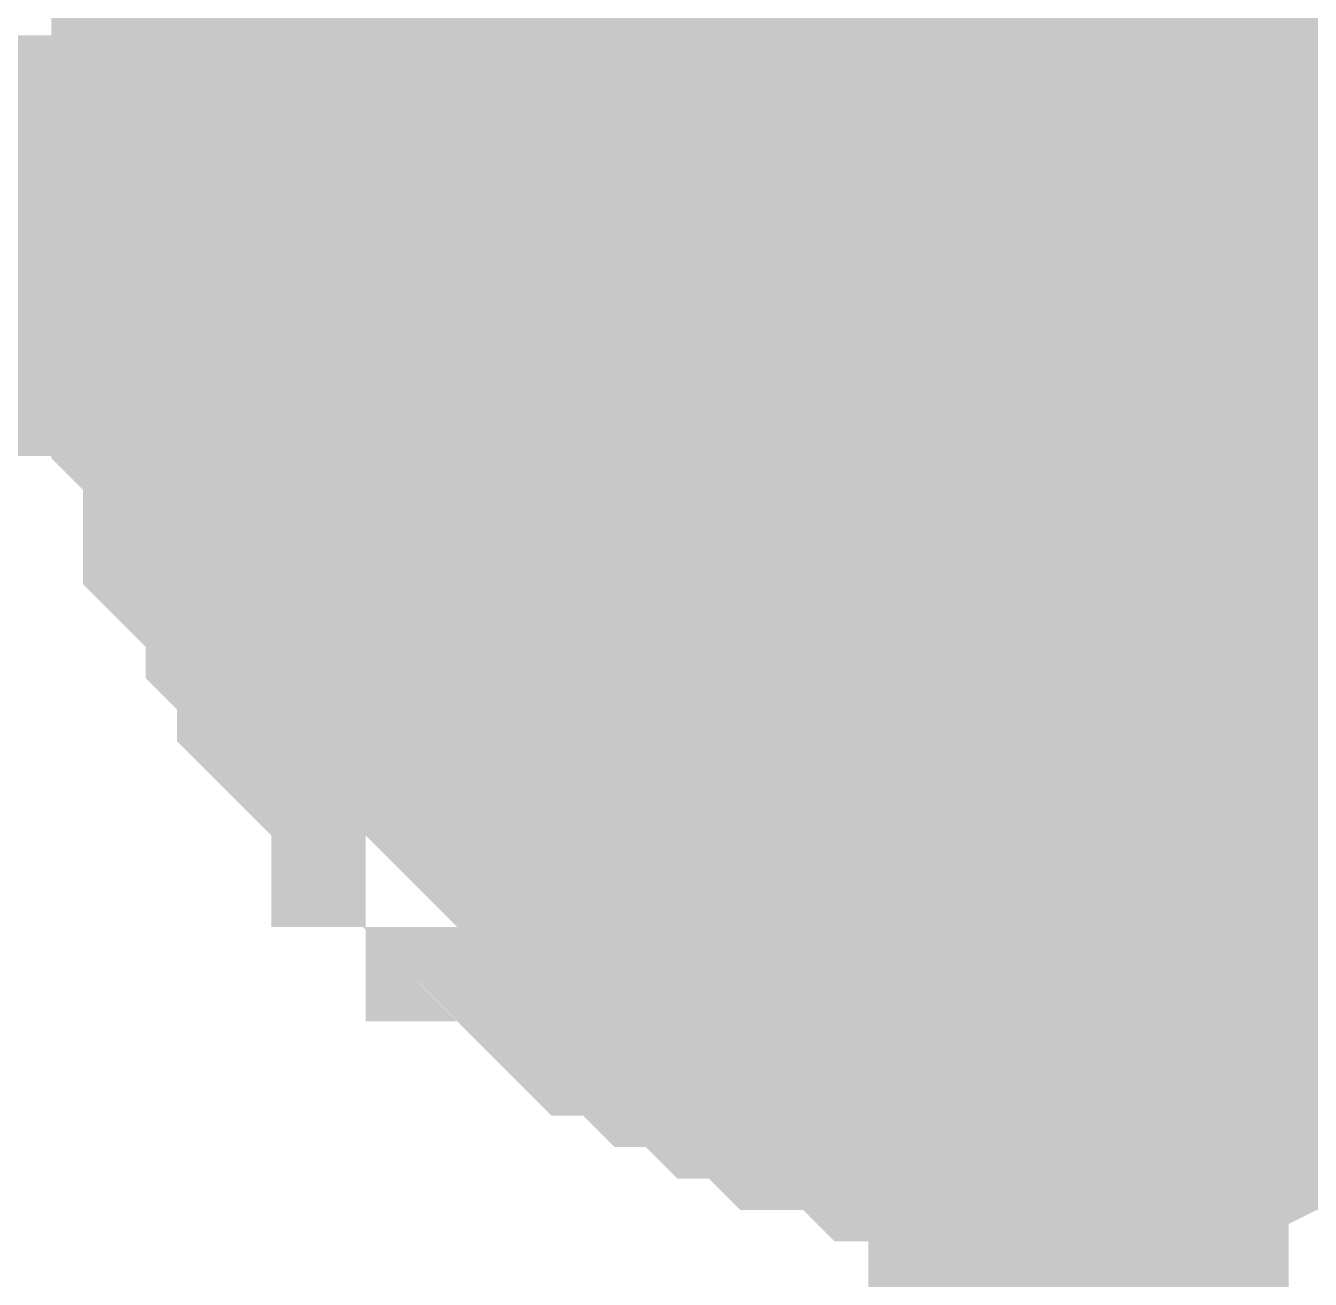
# Model space of a CAD drawing. Header units: millimetres. Extents: x 0 to 800, y 0 to 567.
# Drawn here: x 188.5 to 189.416, y 143.713 to 144.606 of the extents above; entities that cross this region are included whole.
import ezdxf

# ---------------------------------------------------------------- set-up
doc = ezdxf.new("R2010")
doc.units = ezdxf.units.MM
doc.layers.add('Sheet', color=255, linetype='Continuous')

msp = doc.modelspace()

# ---------------------------------------------------------------- linework, layer by layer
at = {"layer": 'Sheet'}
for points, const_width in [([(189.18378, 144.44964), (189.18378, 153.61074), (189.18378, 162.50305), (189.18378, 166.04205), (187.92942, 166.04205)], 0.29972), ([(188.6686, 144.44964), (188.6686, 144.47204), (188.6686, 144.49444), (188.6686, 144.53924), (188.6686, 144.56164), (188.691, 144.58404), (188.691, 144.60643), (188.691, 144.62883), (188.7134, 144.65123), (188.7134, 144.67363), (188.7358, 144.69603), (188.7358, 144.71843), (188.75819, 144.74083), (188.75819, 144.76323)], 0.29972), ([(188.6686, 144.44964), (188.6686, 144.47204), (188.6686, 144.49444), (188.6686, 144.53924), (188.6686, 144.56164), (188.691, 144.58404), (188.691, 144.60643), (188.691, 144.62883), (188.7134, 144.65123), (188.7134, 144.67363), (188.7358, 144.69603), (188.7358, 144.71843), (188.75819, 144.74083), (188.75819, 144.76323)], 0.29972), ([(188.6686, 144.44964), (188.6686, 144.47204), (188.6686, 144.49444), (188.6686, 144.53924), (188.6686, 144.56164), (188.691, 144.58404), (188.691, 144.60643), (188.691, 144.62883), (188.7134, 144.65123), (188.7134, 144.67363), (188.7358, 144.69603), (188.7358, 144.71843), (188.75819, 144.74083), (188.75819, 144.76323)], 0.29972), ([(188.6686, 144.44964), (188.6686, 144.47204), (188.6686, 144.49444), (188.6686, 144.53924), (188.6686, 144.56164), (188.691, 144.58404), (188.691, 144.60643), (188.691, 144.62883), (188.7134, 144.65123), (188.7134, 144.67363), (188.7358, 144.69603), (188.7358, 144.71843), (188.75819, 144.74083), (188.75819, 144.76323)], 0.29972), ([(188.6686, 144.44964), (188.6686, 144.47204), (188.6686, 144.49444), (188.6686, 144.53924), (188.6686, 144.56164), (188.691, 144.58404), (188.691, 144.60643), (188.691, 144.62883), (188.7134, 144.65123), (188.7134, 144.67363), (188.7358, 144.69603), (188.7358, 144.71843), (188.75819, 144.74083), (188.75819, 144.76323)], 0.29972), ([(188.6686, 144.44964), (188.6686, 144.47204), (188.6686, 144.49444), (188.6686, 144.53924), (188.6686, 144.56164), (188.691, 144.58404), (188.691, 144.60643), (188.691, 144.62883), (188.7134, 144.65123), (188.7134, 144.67363), (188.7358, 144.69603), (188.7358, 144.71843), (188.75819, 144.74083), (188.75819, 144.76323)], 0.29972), ([(188.7358, 144.44964), (188.7358, 144.47204), (188.7358, 144.49444), (188.7358, 144.53924), (188.7358, 144.56164), (188.75819, 144.58404), (188.75819, 144.60643), (188.75819, 144.62883), (188.78059, 144.65123), (188.78059, 144.67363), (188.80299, 144.69603), (188.80299, 144.71843), (188.82539, 144.74083), (188.82539, 144.76323)], 0.29972), ([(188.7358, 144.44964), (188.7358, 144.47204), (188.7358, 144.49444), (188.7358, 144.53924), (188.7358, 144.56164), (188.75819, 144.58404), (188.75819, 144.60643), (188.75819, 144.62883), (188.78059, 144.65123), (188.78059, 144.67363), (188.80299, 144.69603), (188.80299, 144.71843), (188.82539, 144.74083), (188.82539, 144.76323)], 0.29972), ([(188.7358, 144.44964), (188.7358, 144.47204), (188.7358, 144.49444), (188.7358, 144.53924), (188.7358, 144.56164), (188.75819, 144.58404), (188.75819, 144.60643), (188.75819, 144.62883), (188.78059, 144.65123), (188.78059, 144.67363), (188.80299, 144.69603), (188.80299, 144.71843), (188.82539, 144.74083), (188.82539, 144.76323)], 0.29972), ([(188.7358, 144.40485), (188.7358, 144.42724), (188.7358, 144.44964), (188.7358, 144.47204), (188.7358, 144.49444), (188.75819, 144.51684), (188.75819, 144.53924), (188.75819, 144.58404), (188.78059, 144.60643), (188.78059, 144.60643), (188.80299, 144.62883), (188.80299, 144.65123), (188.82539, 144.67363), (188.82539, 144.69603), (188.84779, 144.71843), (188.87019, 144.74083), (188.89259, 144.74083), (188.89259, 144.76323)], 0.29972), ([(188.7358, 144.44964), (188.7358, 144.47204), (188.7358, 144.49444), (188.7358, 144.53924), (188.7358, 144.56164), (188.75819, 144.58404), (188.75819, 144.60643), (188.75819, 144.62883), (188.78059, 144.65123), (188.78059, 144.67363), (188.80299, 144.69603), (188.80299, 144.71843), (188.82539, 144.74083), (188.82539, 144.76323)], 0.29972), ([(188.7358, 144.44964), (188.7358, 144.47204), (188.7358, 144.49444), (188.7358, 144.53924), (188.7358, 144.56164), (188.75819, 144.58404), (188.75819, 144.60643), (188.75819, 144.62883), (188.78059, 144.65123), (188.78059, 144.67363), (188.80299, 144.69603), (188.80299, 144.71843), (188.82539, 144.74083), (188.82539, 144.76323)], 0.29972), ([(188.7358, 144.44964), (188.7358, 144.47204), (188.7358, 144.49444), (188.7358, 144.53924), (188.7358, 144.56164), (188.75819, 144.58404), (188.75819, 144.60643), (188.75819, 144.62883), (188.78059, 144.65123), (188.78059, 144.67363), (188.80299, 144.69603), (188.80299, 144.71843), (188.82539, 144.74083), (188.82539, 144.76323)], 0.29972), ([(188.7358, 144.44964), (188.7358, 144.47204), (188.7358, 144.49444), (188.7358, 144.53924), (188.7358, 144.56164), (188.75819, 144.58404), (188.75819, 144.60643), (188.75819, 144.62883), (188.78059, 144.65123), (188.78059, 144.67363), (188.80299, 144.69603), (188.80299, 144.71843), (188.82539, 144.74083), (188.82539, 144.76323)], 0.29972), ([(188.7358, 144.40485), (188.7358, 144.42724), (188.7358, 144.44964), (188.7358, 144.47204), (188.7358, 144.49444), (188.75819, 144.51684), (188.75819, 144.53924), (188.75819, 144.58404), (188.78059, 144.60643), (188.78059, 144.60643), (188.80299, 144.62883), (188.80299, 144.65123), (188.82539, 144.67363), (188.82539, 144.69603), (188.84779, 144.71843), (188.87019, 144.74083), (188.89259, 144.74083), (188.89259, 144.76323)], 0.29972), ([(188.7358, 144.44964), (188.7358, 144.47204), (188.7358, 144.49444), (188.7358, 144.53924), (188.7358, 144.56164), (188.75819, 144.58404), (188.75819, 144.60643), (188.75819, 144.62883), (188.78059, 144.65123), (188.78059, 144.67363), (188.80299, 144.69603), (188.80299, 144.71843), (188.82539, 144.74083), (188.82539, 144.76323)], 0.29972), ([(188.6686, 144.44964), (188.6686, 144.47204), (188.6686, 144.49444), (188.6686, 144.53924), (188.6686, 144.56164), (188.691, 144.58404), (188.691, 144.60643), (188.691, 144.62883), (188.7134, 144.65123), (188.7134, 144.67363)], 0.09906), ([(188.6686, 144.44964), (188.6686, 144.47204), (188.6686, 144.49444), (188.6686, 144.53924), (188.6686, 144.56164), (188.691, 144.58404), (188.691, 144.60643), (188.691, 144.62883), (188.7134, 144.65123), (188.7134, 144.67363)], 0.09906), ([(188.6686, 144.44964), (188.6686, 144.47204), (188.6686, 144.49444), (188.6686, 144.53924), (188.6686, 144.56164), (188.691, 144.58404), (188.691, 144.60643), (188.691, 144.62883), (188.7134, 144.65123), (188.7134, 144.67363)], 0.09906), ([(188.6686, 144.44964), (188.6686, 144.47204), (188.6686, 144.49444), (188.6686, 144.53924), (188.6686, 144.56164), (188.691, 144.58404), (188.691, 144.60643), (188.691, 144.62883), (188.7134, 144.65123), (188.7134, 144.67363)], 0.09906), ([(188.6686, 144.44964), (188.6686, 144.47204), (188.6686, 144.49444), (188.6686, 144.53924), (188.6686, 144.56164), (188.691, 144.58404), (188.691, 144.60643), (188.691, 144.62883), (188.7134, 144.65123), (188.7134, 144.67363)], 0.09906), ([(188.6686, 144.44964), (188.6686, 144.47204), (188.6686, 144.49444), (188.6686, 144.53924), (188.6686, 144.56164), (188.691, 144.58404), (188.691, 144.60643), (188.691, 144.62883), (188.7134, 144.65123), (188.7134, 144.67363)], 0.09906), ([(188.7358, 144.44964), (188.7358, 144.47204), (188.7358, 144.49444), (188.7358, 144.53924), (188.7358, 144.56164), (188.75819, 144.58404), (188.75819, 144.60643), (188.75819, 144.62883), (188.78059, 144.65123), (188.78059, 144.67363)], 0.09906), ([(188.7358, 144.44964), (188.7358, 144.47204), (188.7358, 144.49444), (188.7358, 144.53924), (188.7358, 144.56164), (188.75819, 144.58404), (188.75819, 144.60643), (188.75819, 144.62883), (188.78059, 144.65123), (188.78059, 144.67363)], 0.09906), ([(188.7358, 144.44964), (188.7358, 144.47204), (188.7358, 144.49444), (188.7358, 144.53924), (188.7358, 144.56164), (188.75819, 144.58404), (188.75819, 144.60643), (188.75819, 144.62883), (188.78059, 144.65123), (188.78059, 144.67363)], 0.09906), ([(188.7358, 144.40485), (188.7358, 144.42724), (188.7358, 144.44964), (188.7358, 144.47204), (188.7358, 144.49444), (188.75819, 144.51684), (188.75819, 144.53924), (188.75819, 144.58404), (188.78059, 144.60643), (188.78059, 144.60643), (188.80299, 144.62883), (188.80299, 144.65123), (188.82539, 144.67363)], 0.09906), ([(188.7358, 144.44964), (188.7358, 144.47204), (188.7358, 144.49444), (188.7358, 144.53924), (188.7358, 144.56164), (188.75819, 144.58404), (188.75819, 144.60643), (188.75819, 144.62883), (188.78059, 144.65123), (188.78059, 144.67363)], 0.09906), ([(188.7358, 144.44964), (188.7358, 144.47204), (188.7358, 144.49444), (188.7358, 144.53924), (188.7358, 144.56164), (188.75819, 144.58404), (188.75819, 144.60643), (188.75819, 144.62883), (188.78059, 144.65123), (188.78059, 144.67363)], 0.09906), ([(188.7358, 144.44964), (188.7358, 144.47204), (188.7358, 144.49444), (188.7358, 144.53924), (188.7358, 144.56164), (188.75819, 144.58404), (188.75819, 144.60643), (188.75819, 144.62883), (188.78059, 144.65123), (188.78059, 144.67363)], 0.09906), ([(188.7358, 144.44964), (188.7358, 144.47204), (188.7358, 144.49444), (188.7358, 144.53924), (188.7358, 144.56164), (188.75819, 144.58404), (188.75819, 144.60643), (188.75819, 144.62883), (188.78059, 144.65123), (188.78059, 144.67363)], 0.09906), ([(188.7358, 144.40485), (188.7358, 144.42724), (188.7358, 144.44964), (188.7358, 144.47204), (188.7358, 144.49444), (188.75819, 144.51684), (188.75819, 144.53924), (188.75819, 144.58404), (188.78059, 144.60643), (188.78059, 144.60643), (188.80299, 144.62883), (188.80299, 144.65123), (188.82539, 144.67363)], 0.09906), ([(188.7358, 144.44964), (188.7358, 144.47204), (188.7358, 144.49444), (188.7358, 144.53924), (188.7358, 144.56164), (188.75819, 144.58404), (188.75819, 144.60643), (188.75819, 144.62883), (188.78059, 144.65123), (188.78059, 144.67363)], 0.09906), ([(187.21265, 144.51684), (187.21265, 144.44964), (189.18378, 144.44964)], 0.29972), ([(189.18378, 143.95687), (189.16138, 143.95687), (189.13898, 143.95687), (189.09418, 143.95687), (189.07178, 143.95687), (189.04938, 143.97927), (189.02698, 143.97927), (189.00459, 143.97927), (188.98219, 144.00167), (188.95979, 144.00167), (188.93739, 144.02407), (188.91499, 144.02407), (188.89259, 144.04647), (188.87019, 144.04647), (188.84779, 144.06886), (188.82539, 144.09126), (188.82539, 144.11366), (188.80299, 144.11366), (188.78059, 144.13606), (188.75819, 144.15846), (188.75819, 144.18086), (188.7358, 144.20326), (188.7358, 144.22566), (188.7134, 144.24805), (188.7134, 144.24805), (188.691, 144.27045), (188.691, 144.31525), (188.691, 144.33765), (188.6686, 144.36005), (188.6686, 144.38245), (188.6686, 144.40485), (188.6686, 144.42724), (188.6686, 144.44964)], 0.29972), ([(188.6686, 144.44964), (188.6686, 144.44964)], 0.29972), ([(189.18378, 143.95687), (189.16138, 143.95687), (189.13898, 143.95687), (189.09418, 143.95687), (189.07178, 143.95687), (189.04938, 143.97927), (189.02698, 143.97927), (189.00459, 143.97927), (188.98219, 144.00167), (188.95979, 144.00167), (188.93739, 144.02407), (188.91499, 144.02407), (188.89259, 144.04647), (188.87019, 144.04647), (188.84779, 144.06886), (188.82539, 144.09126), (188.82539, 144.11366), (188.80299, 144.11366), (188.78059, 144.13606), (188.75819, 144.15846), (188.75819, 144.18086), (188.7358, 144.20326), (188.7358, 144.22566), (188.7134, 144.24805), (188.7134, 144.24805), (188.691, 144.27045), (188.691, 144.31525), (188.691, 144.33765), (188.6686, 144.36005), (188.6686, 144.38245), (188.6686, 144.40485), (188.6686, 144.42724), (188.6686, 144.44964)], 0.29972), ([(188.6686, 144.44964), (188.6686, 144.44964)], 0.29972), ([(189.18378, 143.95687), (189.16138, 143.95687), (189.13898, 143.95687), (189.09418, 143.95687), (189.07178, 143.95687), (189.04938, 143.97927), (189.02698, 143.97927), (189.00459, 143.97927), (188.98219, 144.00167), (188.95979, 144.00167), (188.93739, 144.02407), (188.91499, 144.02407), (188.89259, 144.04647), (188.87019, 144.04647), (188.84779, 144.06886), (188.82539, 144.09126), (188.82539, 144.11366), (188.80299, 144.11366), (188.78059, 144.13606), (188.75819, 144.15846), (188.75819, 144.18086), (188.7358, 144.20326), (188.7358, 144.22566), (188.7134, 144.24805), (188.7134, 144.24805), (188.691, 144.27045), (188.691, 144.31525), (188.691, 144.33765), (188.6686, 144.36005), (188.6686, 144.38245), (188.6686, 144.40485), (188.6686, 144.42724), (188.6686, 144.44964)], 0.29972), ([(188.6686, 144.44964), (188.6686, 144.44964)], 0.29972), ([(189.18378, 143.95687), (189.16138, 143.95687), (189.13898, 143.95687), (189.09418, 143.95687), (189.07178, 143.95687), (189.04938, 143.97927), (189.02698, 143.97927), (189.00459, 143.97927), (188.98219, 144.00167), (188.95979, 144.00167), (188.93739, 144.02407), (188.91499, 144.02407), (188.89259, 144.04647), (188.87019, 144.04647), (188.84779, 144.06886), (188.82539, 144.09126), (188.82539, 144.11366), (188.80299, 144.11366), (188.78059, 144.13606), (188.75819, 144.15846), (188.75819, 144.18086), (188.7358, 144.20326), (188.7358, 144.22566), (188.7134, 144.24805), (188.7134, 144.24805), (188.691, 144.27045), (188.691, 144.31525), (188.691, 144.33765), (188.6686, 144.36005), (188.6686, 144.38245), (188.6686, 144.40485), (188.6686, 144.42724), (188.6686, 144.44964)], 0.29972), ([(188.6686, 144.44964), (188.6686, 144.44964)], 0.29972), ([(189.18378, 143.95687), (189.16138, 143.95687), (189.13898, 143.95687), (189.09418, 143.95687), (189.07178, 143.95687), (189.04938, 143.97927), (189.02698, 143.97927), (189.00459, 143.97927), (188.98219, 144.00167), (188.95979, 144.00167), (188.93739, 144.02407), (188.91499, 144.02407), (188.89259, 144.04647), (188.87019, 144.04647), (188.84779, 144.06886), (188.82539, 144.09126), (188.82539, 144.11366), (188.80299, 144.11366), (188.78059, 144.13606), (188.75819, 144.15846), (188.75819, 144.18086), (188.7358, 144.20326), (188.7358, 144.22566), (188.7134, 144.24805), (188.7134, 144.24805), (188.691, 144.27045), (188.691, 144.31525), (188.691, 144.33765), (188.6686, 144.36005), (188.6686, 144.38245), (188.6686, 144.40485), (188.6686, 144.42724), (188.6686, 144.44964)], 0.29972), ([(188.6686, 144.44964), (188.6686, 144.44964)], 0.29972), ([(189.18378, 143.95687), (189.16138, 143.95687), (189.13898, 143.95687), (189.09418, 143.95687), (189.07178, 143.95687), (189.04938, 143.97927), (189.02698, 143.97927), (189.00459, 143.97927), (188.98219, 144.00167), (188.95979, 144.00167), (188.93739, 144.02407), (188.91499, 144.02407), (188.89259, 144.04647), (188.87019, 144.04647), (188.84779, 144.06886), (188.82539, 144.09126), (188.82539, 144.11366), (188.80299, 144.11366), (188.78059, 144.13606), (188.75819, 144.15846), (188.75819, 144.18086), (188.7358, 144.20326), (188.7358, 144.22566), (188.7134, 144.24805), (188.7134, 144.24805), (188.691, 144.27045), (188.691, 144.31525), (188.691, 144.33765), (188.6686, 144.36005), (188.6686, 144.38245), (188.6686, 144.40485), (188.6686, 144.42724), (188.6686, 144.44964)], 0.29972), ([(188.6686, 144.44964), (188.6686, 144.44964)], 0.29972), ([(189.25098, 143.95687), (189.22858, 143.95687), (189.20618, 143.95687), (189.16138, 143.95687), (189.13898, 143.95687), (189.11658, 143.97927), (189.09418, 143.97927), (189.07178, 143.97927), (189.04938, 144.00167), (189.02698, 144.00167), (189.00459, 144.02407), (188.98219, 144.02407), (188.95979, 144.04647), (188.93739, 144.04647), (188.91499, 144.06886), (188.89259, 144.09126), (188.89259, 144.11366), (188.87019, 144.11366), (188.84779, 144.13606), (188.82539, 144.15846), (188.82539, 144.18086), (188.80299, 144.20326), (188.80299, 144.22566), (188.78059, 144.24805), (188.78059, 144.24805), (188.75819, 144.27045), (188.75819, 144.31525), (188.75819, 144.33765), (188.7358, 144.36005), (188.7358, 144.38245), (188.7358, 144.40485), (188.7358, 144.42724), (188.7358, 144.44964)], 0.29972), ([(188.7358, 144.44964), (188.7358, 144.44964)], 0.29972), ([(189.25098, 143.95687), (189.22858, 143.95687), (189.20618, 143.95687), (189.16138, 143.95687), (189.13898, 143.95687), (189.11658, 143.97927), (189.09418, 143.97927), (189.07178, 143.97927), (189.04938, 144.00167), (189.02698, 144.00167), (189.00459, 144.02407), (188.98219, 144.02407), (188.95979, 144.04647), (188.93739, 144.04647), (188.91499, 144.06886), (188.89259, 144.09126), (188.89259, 144.11366), (188.87019, 144.11366), (188.84779, 144.13606), (188.82539, 144.15846), (188.82539, 144.18086), (188.80299, 144.20326), (188.80299, 144.22566), (188.78059, 144.24805), (188.78059, 144.24805), (188.75819, 144.27045), (188.75819, 144.31525), (188.75819, 144.33765), (188.7358, 144.36005), (188.7358, 144.38245), (188.7358, 144.40485), (188.7358, 144.42724), (188.7358, 144.44964)], 0.29972), ([(188.7358, 144.44964), (188.7358, 144.44964)], 0.29972), ([(189.25098, 143.95687), (189.22858, 143.95687), (189.20618, 143.95687), (189.16138, 143.95687), (189.13898, 143.95687), (189.11658, 143.97927), (189.09418, 143.97927), (189.07178, 143.97927), (189.04938, 144.00167), (189.02698, 144.00167), (189.00459, 144.02407), (188.98219, 144.02407), (188.95979, 144.04647), (188.93739, 144.04647), (188.91499, 144.06886), (188.89259, 144.09126), (188.89259, 144.11366), (188.87019, 144.11366), (188.84779, 144.13606), (188.82539, 144.15846), (188.82539, 144.18086), (188.80299, 144.20326), (188.80299, 144.22566), (188.78059, 144.24805), (188.78059, 144.24805), (188.75819, 144.27045), (188.75819, 144.31525), (188.75819, 144.33765), (188.7358, 144.36005), (188.7358, 144.38245), (188.7358, 144.40485), (188.7358, 144.42724), (188.7358, 144.44964)], 0.29972), ([(188.7358, 144.44964), (188.7358, 144.44964)], 0.29972), ([(189.25098, 143.95687), (189.22858, 143.95687), (189.20618, 143.95687), (189.16138, 143.95687), (189.13898, 143.95687), (189.11658, 143.97927), (189.09418, 143.97927), (189.07178, 143.97927), (189.04938, 144.00167), (189.02698, 144.00167), (189.00459, 144.02407), (188.98219, 144.02407), (188.95979, 144.04647), (188.93739, 144.04647), (188.91499, 144.06886), (188.89259, 144.09126), (188.89259, 144.11366), (188.87019, 144.11366), (188.84779, 144.13606), (188.82539, 144.15846), (188.82539, 144.18086), (188.80299, 144.20326), (188.80299, 144.22566), (188.78059, 144.24805), (188.78059, 144.24805), (188.75819, 144.27045), (188.75819, 144.31525), (188.75819, 144.33765), (188.7358, 144.36005), (188.7358, 144.38245), (188.7358, 144.40485), (188.7358, 144.42724), (188.7358, 144.44964)], 0.29972), ([(188.7358, 144.44964), (188.7358, 144.44964)], 0.29972), ([(189.25098, 143.95687), (189.22858, 143.95687), (189.20618, 143.95687), (189.16138, 143.95687), (189.13898, 143.95687), (189.11658, 143.97927), (189.09418, 143.97927), (189.07178, 143.97927), (189.04938, 144.00167), (189.02698, 144.00167), (189.00459, 144.02407), (188.98219, 144.02407), (188.95979, 144.04647), (188.93739, 144.04647), (188.91499, 144.06886), (188.89259, 144.09126), (188.89259, 144.11366), (188.87019, 144.11366), (188.84779, 144.13606), (188.82539, 144.15846), (188.82539, 144.18086), (188.80299, 144.20326), (188.80299, 144.22566), (188.78059, 144.24805), (188.78059, 144.24805), (188.75819, 144.27045), (188.75819, 144.31525), (188.75819, 144.33765), (188.7358, 144.36005), (188.7358, 144.38245), (188.7358, 144.40485), (188.7358, 144.42724), (188.7358, 144.44964)], 0.29972), ([(188.7358, 144.44964), (188.7358, 144.44964)], 0.29972), ([(189.25098, 143.95687), (189.22858, 143.95687), (189.20618, 143.95687), (189.16138, 143.95687), (189.13898, 143.95687), (189.11658, 143.97927), (189.09418, 143.97927), (189.07178, 143.97927), (189.04938, 144.00167), (189.02698, 144.00167), (189.00459, 144.02407), (188.98219, 144.02407), (188.95979, 144.04647), (188.93739, 144.04647), (188.91499, 144.06886), (188.89259, 144.09126), (188.89259, 144.11366), (188.87019, 144.11366), (188.84779, 144.13606), (188.82539, 144.15846), (188.82539, 144.18086), (188.80299, 144.20326), (188.80299, 144.22566), (188.78059, 144.24805), (188.78059, 144.24805), (188.75819, 144.27045), (188.75819, 144.31525), (188.75819, 144.33765), (188.7358, 144.36005), (188.7358, 144.38245), (188.7358, 144.40485), (188.7358, 144.42724), (188.7358, 144.44964)], 0.29972), ([(188.7358, 144.44964), (188.7358, 144.44964)], 0.29972), ([(189.25098, 143.95687), (189.22858, 143.95687), (189.20618, 143.95687), (189.16138, 143.95687), (189.13898, 143.95687), (189.11658, 143.97927), (189.09418, 143.97927), (189.07178, 143.97927), (189.04938, 144.00167), (189.02698, 144.00167), (189.00459, 144.02407), (188.98219, 144.02407), (188.95979, 144.04647), (188.93739, 144.04647), (188.91499, 144.06886), (188.89259, 144.09126), (188.89259, 144.11366), (188.87019, 144.11366), (188.84779, 144.13606), (188.82539, 144.15846), (188.82539, 144.18086), (188.80299, 144.20326), (188.80299, 144.22566), (188.78059, 144.24805), (188.78059, 144.24805), (188.75819, 144.27045), (188.75819, 144.31525), (188.75819, 144.33765), (188.7358, 144.36005), (188.7358, 144.38245), (188.7358, 144.40485), (188.7358, 144.42724), (188.7358, 144.44964)], 0.29972), ([(188.7358, 144.44964), (188.7358, 144.44964)], 0.29972), ([(189.25098, 143.95687), (189.22858, 143.95687), (189.20618, 143.95687), (189.16138, 143.95687), (189.13898, 143.95687), (189.11658, 143.97927), (189.09418, 143.97927), (189.07178, 143.97927), (189.04938, 144.00167), (189.02698, 144.00167), (189.00459, 144.02407), (188.98219, 144.02407), (188.95979, 144.04647), (188.93739, 144.04647), (188.91499, 144.06886), (188.89259, 144.09126), (188.89259, 144.11366), (188.87019, 144.11366), (188.84779, 144.13606), (188.82539, 144.15846), (188.82539, 144.18086), (188.80299, 144.20326), (188.80299, 144.22566), (188.78059, 144.24805), (188.78059, 144.24805), (188.75819, 144.27045), (188.75819, 144.31525), (188.75819, 144.33765), (188.7358, 144.36005), (188.7358, 144.38245), (188.7358, 144.40485), (188.7358, 144.42724), (188.7358, 144.44964)], 0.29972), ([(188.7358, 144.44964), (188.7358, 144.44964)], 0.29972), ([(189.18378, 144.44964), (189.25098, 144.44964), (189.25098, 144.44964), (189.25098, 144.44964), (189.25098, 144.40485), (189.04938, 144.40485)], 0.29972), ([(189.25098, 144.44964), (205.24402, 144.44964), (205.24402, 137.14765), (205.19922, 137.14765), (205.19922, 137.10285)], 0.29972), ([(189.25098, 142.99372), (189.25098, 144.44964)], 0.29972), ([(189.25098, 143.88967), (189.22858, 143.88967), (189.20618, 143.88967), (189.16138, 143.88967), (189.13898, 143.88967), (189.11658, 143.91207), (189.09418, 143.91207), (189.07178, 143.91207), (189.04938, 143.93447), (189.02698, 143.93447), (189.00459, 143.95687), (188.98219, 143.95687), (188.95979, 143.97927), (188.93739, 143.97927), (188.91499, 144.00167), (188.89259, 144.02407), (188.89259, 144.04647), (188.87019, 144.04647), (188.84779, 144.06886), (188.82539, 144.09126), (188.82539, 144.11366), (188.80299, 144.13606), (188.80299, 144.15846), (188.78059, 144.18086), (188.78059, 144.20326), (188.75819, 144.22566), (188.75819, 144.24805), (188.75819, 144.27045), (188.7358, 144.29285), (188.7358, 144.31525), (188.7358, 144.36005), (188.7358, 144.38245), (188.7358, 144.40485)], 0.29972), ([(188.7358, 144.40485), (188.7358, 144.40485)], 0.29972), ([(189.25098, 143.88967), (189.22858, 143.88967), (189.20618, 143.88967), (189.16138, 143.88967), (189.13898, 143.88967), (189.11658, 143.91207), (189.09418, 143.91207), (189.07178, 143.91207), (189.04938, 143.93447), (189.02698, 143.93447), (189.00459, 143.95687), (188.98219, 143.95687), (188.95979, 143.97927), (188.93739, 143.97927), (188.91499, 144.00167), (188.89259, 144.02407), (188.89259, 144.04647), (188.87019, 144.04647), (188.84779, 144.06886), (188.82539, 144.09126), (188.82539, 144.11366), (188.80299, 144.13606), (188.80299, 144.15846), (188.78059, 144.18086), (188.78059, 144.20326), (188.75819, 144.22566), (188.75819, 144.24805), (188.75819, 144.27045), (188.7358, 144.29285), (188.7358, 144.31525), (188.7358, 144.36005), (188.7358, 144.38245), (188.7358, 144.40485)], 0.29972), ([(188.7358, 144.40485), (188.7358, 144.40485)], 0.29972), ([(189.18378, 143.95687), (189.16138, 143.95687), (189.13898, 143.95687), (189.09418, 143.95687), (189.07178, 143.95687), (189.04938, 143.97927), (189.02698, 143.97927), (189.00459, 143.97927), (188.98219, 144.00167), (188.95979, 144.00167), (188.93739, 144.02407), (188.91499, 144.02407), (188.89259, 144.04647), (188.87019, 144.04647), (188.84779, 144.06886), (188.82539, 144.09126), (188.82539, 144.11366), (188.80299, 144.11366), (188.78059, 144.13606), (188.75819, 144.15846), (188.75819, 144.18086), (188.7358, 144.20326), (188.7358, 144.22566), (188.7134, 144.24805), (188.7134, 144.24805), (188.691, 144.27045), (188.691, 144.31525), (188.691, 144.33765), (188.6686, 144.36005), (188.6686, 144.38245), (188.6686, 144.40485), (188.6686, 144.42724), (188.6686, 144.44964)], 0.09906), ([(188.6686, 144.44964), (188.6686, 144.44964)], 0.09906), ([(189.18378, 143.95687), (189.16138, 143.95687), (189.13898, 143.95687), (189.09418, 143.95687), (189.07178, 143.95687), (189.04938, 143.97927), (189.02698, 143.97927), (189.00459, 143.97927), (188.98219, 144.00167), (188.95979, 144.00167), (188.93739, 144.02407), (188.91499, 144.02407), (188.89259, 144.04647), (188.87019, 144.04647), (188.84779, 144.06886), (188.82539, 144.09126), (188.82539, 144.11366), (188.80299, 144.11366), (188.78059, 144.13606), (188.75819, 144.15846), (188.75819, 144.18086), (188.7358, 144.20326), (188.7358, 144.22566), (188.7134, 144.24805), (188.7134, 144.24805), (188.691, 144.27045), (188.691, 144.31525), (188.691, 144.33765), (188.6686, 144.36005), (188.6686, 144.38245), (188.6686, 144.40485), (188.6686, 144.42724), (188.6686, 144.44964)], 0.09906), ([(188.6686, 144.44964), (188.6686, 144.44964)], 0.09906), ([(189.18378, 143.95687), (189.16138, 143.95687), (189.13898, 143.95687), (189.09418, 143.95687), (189.07178, 143.95687), (189.04938, 143.97927), (189.02698, 143.97927), (189.00459, 143.97927), (188.98219, 144.00167), (188.95979, 144.00167), (188.93739, 144.02407), (188.91499, 144.02407), (188.89259, 144.04647), (188.87019, 144.04647), (188.84779, 144.06886), (188.82539, 144.09126), (188.82539, 144.11366), (188.80299, 144.11366), (188.78059, 144.13606), (188.75819, 144.15846), (188.75819, 144.18086), (188.7358, 144.20326), (188.7358, 144.22566), (188.7134, 144.24805), (188.7134, 144.24805), (188.691, 144.27045), (188.691, 144.31525), (188.691, 144.33765), (188.6686, 144.36005), (188.6686, 144.38245), (188.6686, 144.40485), (188.6686, 144.42724), (188.6686, 144.44964)], 0.09906), ([(188.6686, 144.44964), (188.6686, 144.44964)], 0.09906), ([(189.18378, 143.95687), (189.16138, 143.95687), (189.13898, 143.95687), (189.09418, 143.95687), (189.07178, 143.95687), (189.04938, 143.97927), (189.02698, 143.97927), (189.00459, 143.97927), (188.98219, 144.00167), (188.95979, 144.00167), (188.93739, 144.02407), (188.91499, 144.02407), (188.89259, 144.04647), (188.87019, 144.04647), (188.84779, 144.06886), (188.82539, 144.09126), (188.82539, 144.11366), (188.80299, 144.11366), (188.78059, 144.13606), (188.75819, 144.15846), (188.75819, 144.18086), (188.7358, 144.20326), (188.7358, 144.22566), (188.7134, 144.24805), (188.7134, 144.24805), (188.691, 144.27045), (188.691, 144.31525), (188.691, 144.33765), (188.6686, 144.36005), (188.6686, 144.38245), (188.6686, 144.40485), (188.6686, 144.42724), (188.6686, 144.44964)], 0.09906), ([(188.6686, 144.44964), (188.6686, 144.44964)], 0.09906), ([(189.18378, 143.95687), (189.16138, 143.95687), (189.13898, 143.95687), (189.09418, 143.95687), (189.07178, 143.95687), (189.04938, 143.97927), (189.02698, 143.97927), (189.00459, 143.97927), (188.98219, 144.00167), (188.95979, 144.00167), (188.93739, 144.02407), (188.91499, 144.02407), (188.89259, 144.04647), (188.87019, 144.04647), (188.84779, 144.06886), (188.82539, 144.09126), (188.82539, 144.11366), (188.80299, 144.11366), (188.78059, 144.13606), (188.75819, 144.15846), (188.75819, 144.18086), (188.7358, 144.20326), (188.7358, 144.22566), (188.7134, 144.24805), (188.7134, 144.24805), (188.691, 144.27045), (188.691, 144.31525), (188.691, 144.33765), (188.6686, 144.36005), (188.6686, 144.38245), (188.6686, 144.40485), (188.6686, 144.42724), (188.6686, 144.44964)], 0.09906), ([(188.6686, 144.44964), (188.6686, 144.44964)], 0.09906), ([(189.18378, 143.95687), (189.16138, 143.95687), (189.13898, 143.95687), (189.09418, 143.95687), (189.07178, 143.95687), (189.04938, 143.97927), (189.02698, 143.97927), (189.00459, 143.97927), (188.98219, 144.00167), (188.95979, 144.00167), (188.93739, 144.02407), (188.91499, 144.02407), (188.89259, 144.04647), (188.87019, 144.04647), (188.84779, 144.06886), (188.82539, 144.09126), (188.82539, 144.11366), (188.80299, 144.11366), (188.78059, 144.13606), (188.75819, 144.15846), (188.75819, 144.18086), (188.7358, 144.20326), (188.7358, 144.22566), (188.7134, 144.24805), (188.7134, 144.24805), (188.691, 144.27045), (188.691, 144.31525), (188.691, 144.33765), (188.6686, 144.36005), (188.6686, 144.38245), (188.6686, 144.40485), (188.6686, 144.42724), (188.6686, 144.44964)], 0.09906), ([(188.6686, 144.44964), (188.6686, 144.44964)], 0.09906), ([(189.25098, 143.95687), (189.22858, 143.95687), (189.20618, 143.95687), (189.16138, 143.95687), (189.13898, 143.95687), (189.11658, 143.97927), (189.09418, 143.97927), (189.07178, 143.97927), (189.04938, 144.00167), (189.02698, 144.00167), (189.00459, 144.02407), (188.98219, 144.02407), (188.95979, 144.04647), (188.93739, 144.04647), (188.91499, 144.06886), (188.89259, 144.09126), (188.89259, 144.11366), (188.87019, 144.11366), (188.84779, 144.13606), (188.82539, 144.15846), (188.82539, 144.18086), (188.80299, 144.20326), (188.80299, 144.22566), (188.78059, 144.24805), (188.78059, 144.24805), (188.75819, 144.27045), (188.75819, 144.31525), (188.75819, 144.33765), (188.7358, 144.36005), (188.7358, 144.38245), (188.7358, 144.40485), (188.7358, 144.42724), (188.7358, 144.44964)], 0.09906), ([(188.7358, 144.44964), (188.7358, 144.44964)], 0.09906), ([(189.25098, 143.95687), (189.22858, 143.95687), (189.20618, 143.95687), (189.16138, 143.95687), (189.13898, 143.95687), (189.11658, 143.97927), (189.09418, 143.97927), (189.07178, 143.97927), (189.04938, 144.00167), (189.02698, 144.00167), (189.00459, 144.02407), (188.98219, 144.02407), (188.95979, 144.04647), (188.93739, 144.04647), (188.91499, 144.06886), (188.89259, 144.09126), (188.89259, 144.11366), (188.87019, 144.11366), (188.84779, 144.13606), (188.82539, 144.15846), (188.82539, 144.18086), (188.80299, 144.20326), (188.80299, 144.22566), (188.78059, 144.24805), (188.78059, 144.24805), (188.75819, 144.27045), (188.75819, 144.31525), (188.75819, 144.33765), (188.7358, 144.36005), (188.7358, 144.38245), (188.7358, 144.40485), (188.7358, 144.42724), (188.7358, 144.44964)], 0.09906), ([(188.7358, 144.44964), (188.7358, 144.44964)], 0.09906), ([(189.25098, 143.95687), (189.22858, 143.95687), (189.20618, 143.95687), (189.16138, 143.95687), (189.13898, 143.95687), (189.11658, 143.97927), (189.09418, 143.97927), (189.07178, 143.97927), (189.04938, 144.00167), (189.02698, 144.00167), (189.00459, 144.02407), (188.98219, 144.02407), (188.95979, 144.04647), (188.93739, 144.04647), (188.91499, 144.06886), (188.89259, 144.09126), (188.89259, 144.11366), (188.87019, 144.11366), (188.84779, 144.13606), (188.82539, 144.15846), (188.82539, 144.18086), (188.80299, 144.20326), (188.80299, 144.22566), (188.78059, 144.24805), (188.78059, 144.24805), (188.75819, 144.27045), (188.75819, 144.31525), (188.75819, 144.33765), (188.7358, 144.36005), (188.7358, 144.38245), (188.7358, 144.40485), (188.7358, 144.42724), (188.7358, 144.44964)], 0.09906), ([(188.7358, 144.44964), (188.7358, 144.44964)], 0.09906), ([(189.25098, 143.95687), (189.22858, 143.95687), (189.20618, 143.95687), (189.16138, 143.95687), (189.13898, 143.95687), (189.11658, 143.97927), (189.09418, 143.97927), (189.07178, 143.97927), (189.04938, 144.00167), (189.02698, 144.00167), (189.00459, 144.02407), (188.98219, 144.02407), (188.95979, 144.04647), (188.93739, 144.04647), (188.91499, 144.06886), (188.89259, 144.09126), (188.89259, 144.11366), (188.87019, 144.11366), (188.84779, 144.13606), (188.82539, 144.15846), (188.82539, 144.18086), (188.80299, 144.20326), (188.80299, 144.22566), (188.78059, 144.24805), (188.78059, 144.24805), (188.75819, 144.27045), (188.75819, 144.31525), (188.75819, 144.33765), (188.7358, 144.36005), (188.7358, 144.38245), (188.7358, 144.40485), (188.7358, 144.42724), (188.7358, 144.44964)], 0.09906), ([(188.7358, 144.44964), (188.7358, 144.44964)], 0.09906), ([(189.25098, 143.95687), (189.22858, 143.95687), (189.20618, 143.95687), (189.16138, 143.95687), (189.13898, 143.95687), (189.11658, 143.97927), (189.09418, 143.97927), (189.07178, 143.97927), (189.04938, 144.00167), (189.02698, 144.00167), (189.00459, 144.02407), (188.98219, 144.02407), (188.95979, 144.04647), (188.93739, 144.04647), (188.91499, 144.06886), (188.89259, 144.09126), (188.89259, 144.11366), (188.87019, 144.11366), (188.84779, 144.13606), (188.82539, 144.15846), (188.82539, 144.18086), (188.80299, 144.20326), (188.80299, 144.22566), (188.78059, 144.24805), (188.78059, 144.24805), (188.75819, 144.27045), (188.75819, 144.31525), (188.75819, 144.33765), (188.7358, 144.36005), (188.7358, 144.38245), (188.7358, 144.40485), (188.7358, 144.42724), (188.7358, 144.44964)], 0.09906), ([(188.7358, 144.44964), (188.7358, 144.44964)], 0.09906), ([(189.25098, 143.95687), (189.22858, 143.95687), (189.20618, 143.95687), (189.16138, 143.95687), (189.13898, 143.95687), (189.11658, 143.97927), (189.09418, 143.97927), (189.07178, 143.97927), (189.04938, 144.00167), (189.02698, 144.00167), (189.00459, 144.02407), (188.98219, 144.02407), (188.95979, 144.04647), (188.93739, 144.04647), (188.91499, 144.06886), (188.89259, 144.09126), (188.89259, 144.11366), (188.87019, 144.11366), (188.84779, 144.13606), (188.82539, 144.15846), (188.82539, 144.18086), (188.80299, 144.20326), (188.80299, 144.22566), (188.78059, 144.24805), (188.78059, 144.24805), (188.75819, 144.27045), (188.75819, 144.31525), (188.75819, 144.33765), (188.7358, 144.36005), (188.7358, 144.38245), (188.7358, 144.40485), (188.7358, 144.42724), (188.7358, 144.44964)], 0.09906), ([(188.7358, 144.44964), (188.7358, 144.44964)], 0.09906), ([(189.25098, 143.95687), (189.22858, 143.95687), (189.20618, 143.95687), (189.16138, 143.95687), (189.13898, 143.95687), (189.11658, 143.97927), (189.09418, 143.97927), (189.07178, 143.97927), (189.04938, 144.00167), (189.02698, 144.00167), (189.00459, 144.02407), (188.98219, 144.02407), (188.95979, 144.04647), (188.93739, 144.04647), (188.91499, 144.06886), (188.89259, 144.09126), (188.89259, 144.11366), (188.87019, 144.11366), (188.84779, 144.13606), (188.82539, 144.15846), (188.82539, 144.18086), (188.80299, 144.20326), (188.80299, 144.22566), (188.78059, 144.24805), (188.78059, 144.24805), (188.75819, 144.27045), (188.75819, 144.31525), (188.75819, 144.33765), (188.7358, 144.36005), (188.7358, 144.38245), (188.7358, 144.40485), (188.7358, 144.42724), (188.7358, 144.44964)], 0.09906), ([(188.7358, 144.44964), (188.7358, 144.44964)], 0.09906), ([(189.25098, 143.95687), (189.22858, 143.95687), (189.20618, 143.95687), (189.16138, 143.95687), (189.13898, 143.95687), (189.11658, 143.97927), (189.09418, 143.97927), (189.07178, 143.97927), (189.04938, 144.00167), (189.02698, 144.00167), (189.00459, 144.02407), (188.98219, 144.02407), (188.95979, 144.04647), (188.93739, 144.04647), (188.91499, 144.06886), (188.89259, 144.09126), (188.89259, 144.11366), (188.87019, 144.11366), (188.84779, 144.13606), (188.82539, 144.15846), (188.82539, 144.18086), (188.80299, 144.20326), (188.80299, 144.22566), (188.78059, 144.24805), (188.78059, 144.24805), (188.75819, 144.27045), (188.75819, 144.31525), (188.75819, 144.33765), (188.7358, 144.36005), (188.7358, 144.38245), (188.7358, 144.40485), (188.7358, 144.42724), (188.7358, 144.44964)], 0.09906), ([(188.7358, 144.44964), (188.7358, 144.44964)], 0.09906), ([(189.25098, 143.88967), (189.22858, 143.88967), (189.20618, 143.88967), (189.16138, 143.88967), (189.13898, 143.88967), (189.11658, 143.91207), (189.09418, 143.91207), (189.07178, 143.91207), (189.04938, 143.93447), (189.02698, 143.93447), (189.00459, 143.95687), (188.98219, 143.95687), (188.95979, 143.97927), (188.93739, 143.97927), (188.91499, 144.00167), (188.89259, 144.02407), (188.89259, 144.04647), (188.87019, 144.04647), (188.84779, 144.06886), (188.82539, 144.09126), (188.82539, 144.11366), (188.80299, 144.13606), (188.80299, 144.15846), (188.78059, 144.18086), (188.78059, 144.20326), (188.75819, 144.22566), (188.75819, 144.24805), (188.75819, 144.27045), (188.7358, 144.29285), (188.7358, 144.31525), (188.7358, 144.36005), (188.7358, 144.38245), (188.7358, 144.40485)], 0.09906), ([(188.7358, 144.40485), (188.7358, 144.40485)], 0.09906), ([(189.25098, 143.88967), (189.22858, 143.88967), (189.20618, 143.88967), (189.16138, 143.88967), (189.13898, 143.88967), (189.11658, 143.91207), (189.09418, 143.91207), (189.07178, 143.91207), (189.04938, 143.93447), (189.02698, 143.93447), (189.00459, 143.95687), (188.98219, 143.95687), (188.95979, 143.97927), (188.93739, 143.97927), (188.91499, 144.00167), (188.89259, 144.02407), (188.89259, 144.04647), (188.87019, 144.04647), (188.84779, 144.06886), (188.82539, 144.09126), (188.82539, 144.11366), (188.80299, 144.13606), (188.80299, 144.15846), (188.78059, 144.18086), (188.78059, 144.20326), (188.75819, 144.22566), (188.75819, 144.24805), (188.75819, 144.27045), (188.7358, 144.29285), (188.7358, 144.31525), (188.7358, 144.36005), (188.7358, 144.38245), (188.7358, 144.40485)], 0.09906), ([(188.7358, 144.40485), (188.7358, 144.40485)], 0.09906), ([(189.58697, 144.15846), (189.56457, 144.13606), (189.54217, 144.11366), (189.54217, 144.11366), (189.51977, 144.09126), (189.49737, 144.06886), (189.47497, 144.04647), (189.45257, 144.04647), (189.43017, 144.02407), (189.40777, 144.02407), (189.38537, 144.00167), (189.36297, 144.00167), (189.36297, 143.97927), (189.31817, 143.97927), (189.29578, 143.97927), (189.27338, 143.95687), (189.25098, 143.95687), (189.22858, 143.95687), (189.20618, 143.95687), (189.18378, 143.95687)], 0.29972), ([(189.58697, 144.15846), (189.56457, 144.13606), (189.54217, 144.11366), (189.54217, 144.11366), (189.51977, 144.09126), (189.49737, 144.06886), (189.47497, 144.04647), (189.45257, 144.04647), (189.43017, 144.02407), (189.40777, 144.02407), (189.38537, 144.00167), (189.36297, 144.00167), (189.36297, 143.97927), (189.31817, 143.97927), (189.29578, 143.97927), (189.27338, 143.95687), (189.25098, 143.95687), (189.22858, 143.95687), (189.20618, 143.95687), (189.18378, 143.95687)], 0.29972), ([(189.58697, 144.15846), (189.56457, 144.13606), (189.54217, 144.11366), (189.54217, 144.11366), (189.51977, 144.09126), (189.49737, 144.06886), (189.47497, 144.04647), (189.45257, 144.04647), (189.43017, 144.02407), (189.40777, 144.02407), (189.38537, 144.00167), (189.36297, 144.00167), (189.36297, 143.97927), (189.31817, 143.97927), (189.29578, 143.97927), (189.27338, 143.95687), (189.25098, 143.95687), (189.22858, 143.95687), (189.20618, 143.95687), (189.18378, 143.95687)], 0.29972), ([(189.58697, 144.15846), (189.56457, 144.13606), (189.54217, 144.11366), (189.54217, 144.11366), (189.51977, 144.09126), (189.49737, 144.06886), (189.47497, 144.04647), (189.45257, 144.04647), (189.43017, 144.02407), (189.40777, 144.02407), (189.38537, 144.00167), (189.36297, 144.00167), (189.36297, 143.97927), (189.31817, 143.97927), (189.29578, 143.97927), (189.27338, 143.95687), (189.25098, 143.95687), (189.22858, 143.95687), (189.20618, 143.95687), (189.18378, 143.95687)], 0.29972), ([(189.58697, 144.15846), (189.56457, 144.13606), (189.54217, 144.11366), (189.54217, 144.11366), (189.51977, 144.09126), (189.49737, 144.06886), (189.47497, 144.04647), (189.45257, 144.04647), (189.43017, 144.02407), (189.40777, 144.02407), (189.38537, 144.00167), (189.36297, 144.00167), (189.36297, 143.97927), (189.31817, 143.97927), (189.29578, 143.97927), (189.27338, 143.95687), (189.25098, 143.95687), (189.22858, 143.95687), (189.20618, 143.95687), (189.18378, 143.95687)], 0.29972), ([(189.58697, 144.15846), (189.56457, 144.13606), (189.54217, 144.11366), (189.54217, 144.11366), (189.51977, 144.09126), (189.49737, 144.06886), (189.47497, 144.04647), (189.45257, 144.04647), (189.43017, 144.02407), (189.40777, 144.02407), (189.38537, 144.00167), (189.36297, 144.00167), (189.36297, 143.97927), (189.31817, 143.97927), (189.29578, 143.97927), (189.27338, 143.95687), (189.25098, 143.95687), (189.22858, 143.95687), (189.20618, 143.95687), (189.18378, 143.95687)], 0.29972), ([(189.58697, 144.09126), (189.56457, 144.06886), (189.54217, 144.04647), (189.54217, 144.04647), (189.51977, 144.02407), (189.49737, 144.02407), (189.47497, 144.00167), (189.45257, 144.00167), (189.43017, 143.97927), (189.40777, 143.97927), (189.38537, 143.97927), (189.34057, 143.95687), (189.31817, 143.95687), (189.29578, 143.95687), (189.27338, 143.95687), (189.25098, 143.95687)], 0.29972), ([(189.58697, 144.09126), (189.56457, 144.06886), (189.54217, 144.04647), (189.51977, 144.04647), (189.49737, 144.02407), (189.47497, 144.02407), (189.45257, 144.00167), (189.45257, 144.00167), (189.43017, 143.97927), (189.38537, 143.97927), (189.36297, 143.97927), (189.34057, 143.95687), (189.31817, 143.95687), (189.29578, 143.95687), (189.27338, 143.95687), (189.25098, 143.95687)], 0.29972), ([(189.58697, 144.09126), (189.56457, 144.06886), (189.54217, 144.04647), (189.54217, 144.04647), (189.51977, 144.02407), (189.49737, 144.02407), (189.47497, 144.00167), (189.45257, 144.00167), (189.43017, 143.97927), (189.40777, 143.97927), (189.38537, 143.97927), (189.34057, 143.95687), (189.31817, 143.95687), (189.29578, 143.95687), (189.27338, 143.95687), (189.25098, 143.95687)], 0.29972), ([(189.58697, 144.09126), (189.56457, 144.06886), (189.54217, 144.04647), (189.51977, 144.04647), (189.49737, 144.02407), (189.47497, 144.02407), (189.45257, 144.00167), (189.45257, 144.00167), (189.43017, 143.97927), (189.38537, 143.97927), (189.36297, 143.97927), (189.34057, 143.95687), (189.31817, 143.95687), (189.29578, 143.95687), (189.27338, 143.95687), (189.25098, 143.95687)], 0.29972), ([(189.58697, 144.09126), (189.56457, 144.06886), (189.54217, 144.04647), (189.54217, 144.04647), (189.51977, 144.02407), (189.49737, 144.02407), (189.47497, 144.00167), (189.45257, 144.00167), (189.43017, 143.97927), (189.40777, 143.97927), (189.38537, 143.97927), (189.34057, 143.95687), (189.31817, 143.95687), (189.29578, 143.95687), (189.27338, 143.95687), (189.25098, 143.95687)], 0.29972), ([(189.58697, 144.09126), (189.56457, 144.06886), (189.54217, 144.04647), (189.51977, 144.04647), (189.49737, 144.02407), (189.47497, 144.02407), (189.45257, 144.00167), (189.45257, 144.00167), (189.43017, 143.97927), (189.38537, 143.97927), (189.36297, 143.97927), (189.34057, 143.95687), (189.31817, 143.95687), (189.29578, 143.95687), (189.27338, 143.95687), (189.25098, 143.95687)], 0.29972), ([(189.58697, 144.09126), (189.56457, 144.06886), (189.54217, 144.04647), (189.54217, 144.04647), (189.51977, 144.02407), (189.49737, 144.02407), (189.47497, 144.00167), (189.45257, 144.00167), (189.43017, 143.97927), (189.40777, 143.97927), (189.38537, 143.97927), (189.34057, 143.95687), (189.31817, 143.95687), (189.29578, 143.95687), (189.27338, 143.95687), (189.25098, 143.95687)], 0.29972), ([(189.58697, 144.09126), (189.56457, 144.06886), (189.54217, 144.04647), (189.51977, 144.04647), (189.49737, 144.02407), (189.47497, 144.02407), (189.45257, 144.00167), (189.45257, 144.00167), (189.43017, 143.97927), (189.38537, 143.97927), (189.36297, 143.97927), (189.34057, 143.95687), (189.31817, 143.95687), (189.29578, 143.95687), (189.27338, 143.95687), (189.25098, 143.95687)], 0.29972), ([(189.58697, 144.02407), (189.56457, 144.00167), (189.54217, 143.97927), (189.54217, 143.97927), (189.51977, 143.95687), (189.49737, 143.95687), (189.47497, 143.93447), (189.45257, 143.93447), (189.43017, 143.91207), (189.40777, 143.91207), (189.38537, 143.91207), (189.34057, 143.88967), (189.31817, 143.88967), (189.29578, 143.88967), (189.27338, 143.88967), (189.25098, 143.88967)], 0.29972), ([(189.58697, 144.02407), (189.56457, 144.00167), (189.54217, 143.97927), (189.54217, 143.97927), (189.51977, 143.95687), (189.49737, 143.95687), (189.47497, 143.93447), (189.45257, 143.93447), (189.43017, 143.91207), (189.40777, 143.91207), (189.38537, 143.91207), (189.34057, 143.88967), (189.31817, 143.88967), (189.29578, 143.88967), (189.27338, 143.88967), (189.25098, 143.88967)], 0.29972), ([(189.47497, 144.04647), (189.45257, 144.04647), (189.43017, 144.02407), (189.40777, 144.02407), (189.38537, 144.00167), (189.36297, 144.00167), (189.36297, 143.97927), (189.31817, 143.97927), (189.29578, 143.97927), (189.27338, 143.95687), (189.25098, 143.95687), (189.22858, 143.95687), (189.20618, 143.95687), (189.18378, 143.95687)], 0.09906), ([(189.47497, 144.04647), (189.45257, 144.04647), (189.43017, 144.02407), (189.40777, 144.02407), (189.38537, 144.00167), (189.36297, 144.00167), (189.36297, 143.97927), (189.31817, 143.97927), (189.29578, 143.97927), (189.27338, 143.95687), (189.25098, 143.95687), (189.22858, 143.95687), (189.20618, 143.95687), (189.18378, 143.95687)], 0.09906), ([(189.47497, 144.04647), (189.45257, 144.04647), (189.43017, 144.02407), (189.40777, 144.02407), (189.38537, 144.00167), (189.36297, 144.00167), (189.36297, 143.97927), (189.31817, 143.97927), (189.29578, 143.97927), (189.27338, 143.95687), (189.25098, 143.95687), (189.22858, 143.95687), (189.20618, 143.95687), (189.18378, 143.95687)], 0.09906), ([(189.47497, 144.04647), (189.45257, 144.04647), (189.43017, 144.02407), (189.40777, 144.02407), (189.38537, 144.00167), (189.36297, 144.00167), (189.36297, 143.97927), (189.31817, 143.97927), (189.29578, 143.97927), (189.27338, 143.95687), (189.25098, 143.95687), (189.22858, 143.95687), (189.20618, 143.95687), (189.18378, 143.95687)], 0.09906), ([(189.47497, 144.04647), (189.45257, 144.04647), (189.43017, 144.02407), (189.40777, 144.02407), (189.38537, 144.00167), (189.36297, 144.00167), (189.36297, 143.97927), (189.31817, 143.97927), (189.29578, 143.97927), (189.27338, 143.95687), (189.25098, 143.95687), (189.22858, 143.95687), (189.20618, 143.95687), (189.18378, 143.95687)], 0.09906), ([(189.47497, 144.04647), (189.45257, 144.04647), (189.43017, 144.02407), (189.40777, 144.02407), (189.38537, 144.00167), (189.36297, 144.00167), (189.36297, 143.97927), (189.31817, 143.97927), (189.29578, 143.97927), (189.27338, 143.95687), (189.25098, 143.95687), (189.22858, 143.95687), (189.20618, 143.95687), (189.18378, 143.95687)], 0.09906), ([(189.47497, 144.02407), (189.45257, 144.00167), (189.45257, 144.00167), (189.43017, 143.97927), (189.38537, 143.97927), (189.36297, 143.97927), (189.34057, 143.95687), (189.31817, 143.95687), (189.29578, 143.95687), (189.27338, 143.95687), (189.25098, 143.95687)], 0.09906), ([(189.47497, 144.02407), (189.45257, 144.00167), (189.45257, 144.00167), (189.43017, 143.97927), (189.38537, 143.97927), (189.36297, 143.97927), (189.34057, 143.95687), (189.31817, 143.95687), (189.29578, 143.95687), (189.27338, 143.95687), (189.25098, 143.95687)], 0.09906), ([(189.47497, 144.02407), (189.45257, 144.00167), (189.45257, 144.00167), (189.43017, 143.97927), (189.38537, 143.97927), (189.36297, 143.97927), (189.34057, 143.95687), (189.31817, 143.95687), (189.29578, 143.95687), (189.27338, 143.95687), (189.25098, 143.95687)], 0.09906), ([(189.47497, 144.02407), (189.45257, 144.00167), (189.45257, 144.00167), (189.43017, 143.97927), (189.38537, 143.97927), (189.36297, 143.97927), (189.34057, 143.95687), (189.31817, 143.95687), (189.29578, 143.95687), (189.27338, 143.95687), (189.25098, 143.95687)], 0.09906), ([(189.47497, 144.00167), (189.45257, 144.00167), (189.43017, 143.97927), (189.40777, 143.97927), (189.38537, 143.97927), (189.34057, 143.95687), (189.31817, 143.95687), (189.29578, 143.95687), (189.27338, 143.95687), (189.25098, 143.95687)], 0.09906), ([(189.47497, 144.00167), (189.45257, 144.00167), (189.43017, 143.97927), (189.40777, 143.97927), (189.38537, 143.97927), (189.34057, 143.95687), (189.31817, 143.95687), (189.29578, 143.95687), (189.27338, 143.95687), (189.25098, 143.95687)], 0.09906), ([(189.47497, 144.00167), (189.45257, 144.00167), (189.43017, 143.97927), (189.40777, 143.97927), (189.38537, 143.97927), (189.34057, 143.95687), (189.31817, 143.95687), (189.29578, 143.95687), (189.27338, 143.95687), (189.25098, 143.95687)], 0.09906), ([(189.47497, 144.00167), (189.45257, 144.00167), (189.43017, 143.97927), (189.40777, 143.97927), (189.38537, 143.97927), (189.34057, 143.95687), (189.31817, 143.95687), (189.29578, 143.95687), (189.27338, 143.95687), (189.25098, 143.95687)], 0.09906), ([(189.47497, 143.93447), (189.45257, 143.93447), (189.43017, 143.91207), (189.40777, 143.91207), (189.38537, 143.91207), (189.34057, 143.88967), (189.31817, 143.88967), (189.29578, 143.88967), (189.27338, 143.88967), (189.25098, 143.88967)], 0.09906), ([(189.47497, 143.93447), (189.45257, 143.93447), (189.43017, 143.91207), (189.40777, 143.91207), (189.38537, 143.91207), (189.34057, 143.88967), (189.31817, 143.88967), (189.29578, 143.88967), (189.27338, 143.88967), (189.25098, 143.88967)], 0.09906)]:
    msp.add_lwpolyline(points, dxfattribs=dict(at, const_width=const_width))
at = {"layer": 'Sheet', "const_width": 0.508}
for points in [[(188.90844, 144.46796, 1), (189.41644, 144.46796, 1)], [(188.976, 144.46796, 1), (189.484, 144.46796, 1)], [(188.98438, 144.46364, 1), (189.49238, 144.46364, 1)], [(188.98438, 144.40395, 1), (189.49238, 144.40395, 1)]]:
    msp.add_lwpolyline(points, format="xyb", close=True, dxfattribs=at)

doc.saveas('drawing.dxf')
